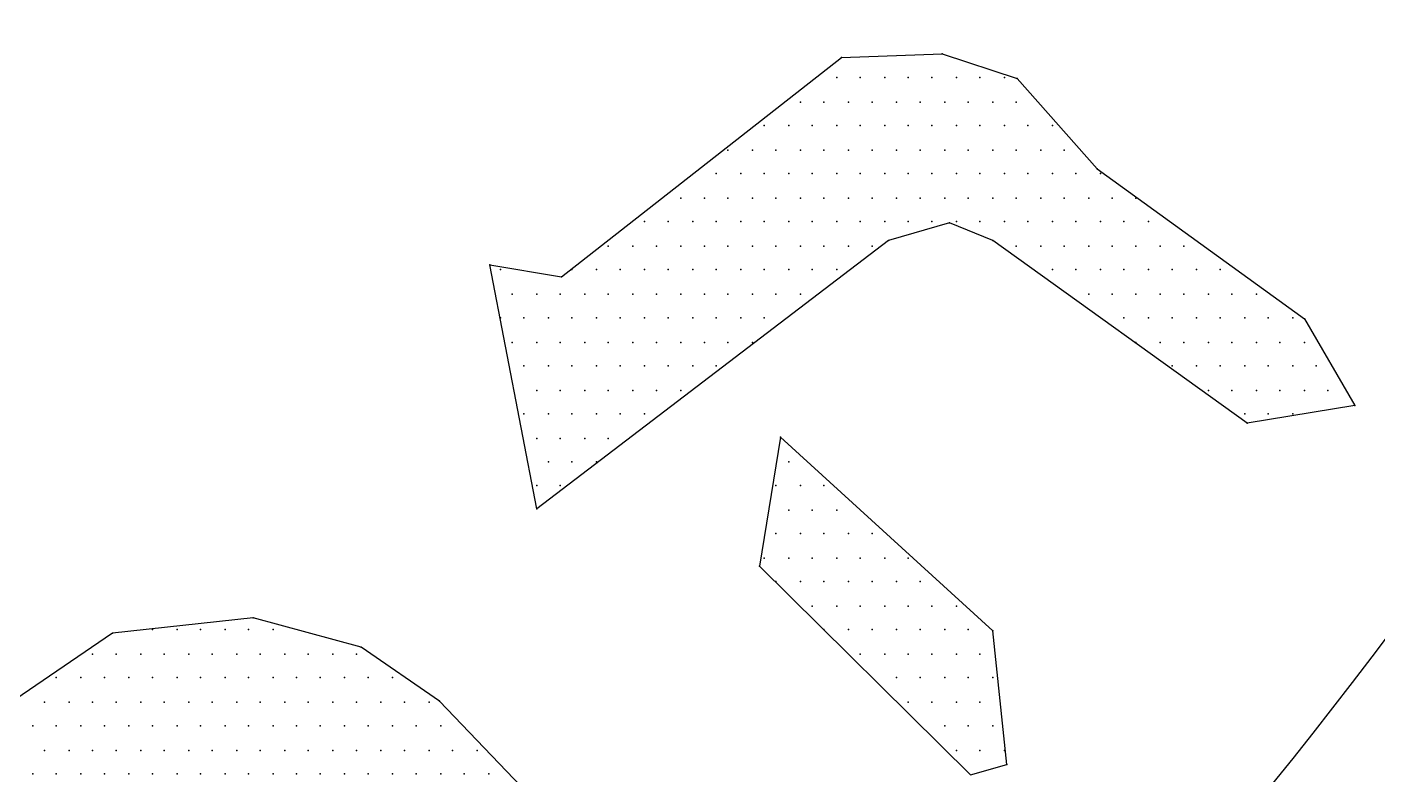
# Model space of a CAD drawing. Extents: x 180421 to 181317, y 668879 to 669680.
# Drawn here: x 180625.02 to 180631.11, y 669605.88 to 669609.25 of the extents above; entities that cross this region are included whole.
import ezdxf

# ---------------------------------------------------------------- set-up
doc = ezdxf.new("R2010")
doc.units = 0
doc.header["$LTSCALE"] = 2.5
doc.header["$MEASUREMENT"] = 0
doc.layers.add('KOTERET', color=1, linetype='CONTINUOUS')

msp = doc.modelspace()

# ---------------------------------------------------------------- linework, layer by layer
at = {"layer": 'KOTERET', "color": 1, "linetype": 'Continuous'}
for points in [[(180622.0816, 669630.2263, 0.06433), (180609.3401, 669633.7416, 0.055067), (180598.0185, 669634.0794, 0.081051), (180584.6436, 669631.3295, 0.05642), (180576.1722, 669626.9486, 0.170965), (180569.6589, 669619.3533, 0.076819), (180568.6666, 669614.8616, 0.118306), (180570.2554, 669608.0158, 0.129737), (180575.3329, 669602.2468, 0.070189), (180585.2717, 669597.0109, 0.047922), (180592.7245, 669595.116, 0.049022), (180603.3916, 669594.3507, 0.072792), (180618.9939, 669597.0531, 0.1248), (180629.2441, 669602.6585, 0.103709), (180634.8759, 669610.6232, 0.036886), (180635.2876, 669612.3703, 0.106536), (180635.0026, 669617.4954, 0.106243), (180629.9355, 669625.2332, 0.106919), (180622.0816, 669630.2263)], [(180592.9145, 669596.2614, 0.049045), (180603.36, 669595.5119, 0.072972), (180618.6666, 669598.1721, 0.125195), (180628.4524, 669603.5083, 0.103069), (180633.7886, 669611.0297, 0.035565), (180634.1422, 669612.5551, 0.105225), (180633.8994, 669617.1365, 0.105504), (180629.1227, 669624.4098, 0.107235), (180621.6594, 669629.1496, 0.064474), (180609.1765, 669632.591, 0.055181), (180598.0871, 669632.9235, 0.081162), (180585.0606, 669630.2474, 0.05669), (180576.7844, 669625.9616, 0.171614), (180570.7409, 669618.9363, 0.076301), (180569.8278, 669614.8194, 0.117637), (180571.2952, 669608.5384, 0.130118), (180575.998, 669603.2022, 0.070334), (180585.6676, 669598.1034, 0.047983), (180592.9145, 669596.2614)]]:
    msp.add_lwpolyline(points, format="xyb", dxfattribs=at)
at = {"layer": 'KOTERET', "color": 2, "linetype": 'Continuous'}
for points in [[(180628.6899, 669609.1084), (180629.1438, 669609.1242)], [(180629.1438, 669609.1242), (180629.4816, 669609.0134)], [(180627.4284, 669608.1214), (180628.6899, 669609.1084)], [(180628.6688, 669609.0187), (180628.6688, 669609.0187)], [(180628.7743, 669609.0187), (180628.7743, 669609.0187)], [(180628.8852, 669609.0187), (180628.8852, 669609.0187)], [(180628.9907, 669609.0187), (180628.9907, 669609.0187)], [(180629.0963, 669609.0187), (180629.0963, 669609.0187)], [(180629.2071, 669609.0187), (180629.2071, 669609.0187)], [(180629.3127, 669609.0187), (180629.3127, 669609.0187)], [(180629.4235, 669609.0187), (180629.4235, 669609.0187)], [(180629.4816, 669609.0134), (180629.8405, 669608.607)], [(180628.5051, 669608.9078), (180628.5051, 669608.9078)], [(180628.6107, 669608.9078), (180628.6107, 669608.9078)], [(180628.7215, 669608.9078), (180628.7215, 669608.9078)], [(180628.8271, 669608.9078), (180628.8271, 669608.9078)], [(180628.9379, 669608.9078), (180628.9379, 669608.9078)], [(180629.0435, 669608.9078), (180629.0435, 669608.9078)], [(180629.1544, 669608.9078), (180629.1544, 669608.9078)], [(180629.2599, 669608.9078), (180629.2599, 669608.9078)], [(180629.3708, 669608.9078), (180629.3708, 669608.9078)], [(180629.4763, 669608.9078), (180629.4763, 669608.9078)], [(180628.3415, 669608.8023), (180628.3415, 669608.8023)], [(180628.4524, 669608.8023), (180628.4524, 669608.8023)], [(180628.5579, 669608.8023), (180628.5579, 669608.8023)], [(180628.6688, 669608.8023), (180628.6688, 669608.8023)], [(180628.7743, 669608.8023), (180628.7743, 669608.8023)], [(180628.8852, 669608.8023), (180628.8852, 669608.8023)], [(180628.9907, 669608.8023), (180628.9907, 669608.8023)], [(180629.0963, 669608.8023), (180629.0963, 669608.8023)], [(180629.2071, 669608.8023), (180629.2071, 669608.8023)], [(180629.3127, 669608.8023), (180629.3127, 669608.8023)], [(180629.4235, 669608.8023), (180629.4235, 669608.8023)], [(180629.5291, 669608.8023), (180629.5291, 669608.8023)], [(180629.6399, 669608.8023), (180629.6399, 669608.8023)], [(180628.1779, 669608.6914), (180628.1779, 669608.6914)], [(180628.2887, 669608.6914), (180628.2887, 669608.6914)], [(180628.3943, 669608.6914), (180628.3943, 669608.6914)], [(180628.5051, 669608.6914), (180628.5051, 669608.6914)], [(180628.6107, 669608.6914), (180628.6107, 669608.6914)], [(180628.7215, 669608.6914), (180628.7215, 669608.6914)], [(180628.8271, 669608.6914), (180628.8271, 669608.6914)], [(180628.9379, 669608.6914), (180628.9379, 669608.6914)], [(180629.0435, 669608.6914), (180629.0435, 669608.6914)], [(180629.1544, 669608.6914), (180629.1544, 669608.6914)], [(180629.2599, 669608.6914), (180629.2599, 669608.6914)], [(180629.3708, 669608.6914), (180629.3708, 669608.6914)], [(180629.4763, 669608.6914), (180629.4763, 669608.6914)], [(180629.5872, 669608.6914), (180629.5872, 669608.6914)], [(180629.6927, 669608.6914), (180629.6927, 669608.6914)], [(180628.1251, 669608.5859), (180628.1251, 669608.5859)], [(180628.236, 669608.5859), (180628.236, 669608.5859)], [(180628.3415, 669608.5859), (180628.3415, 669608.5859)], [(180628.4524, 669608.5859), (180628.4524, 669608.5859)], [(180628.5579, 669608.5859), (180628.5579, 669608.5859)], [(180628.6688, 669608.5859), (180628.6688, 669608.5859)], [(180628.7743, 669608.5859), (180628.7743, 669608.5859)], [(180628.8852, 669608.5859), (180628.8852, 669608.5859)], [(180628.9907, 669608.5859), (180628.9907, 669608.5859)], [(180629.0963, 669608.5859), (180629.0963, 669608.5859)], [(180629.2071, 669608.5859), (180629.2071, 669608.5859)], [(180629.3127, 669608.5859), (180629.3127, 669608.5859)], [(180629.4235, 669608.5859), (180629.4235, 669608.5859)], [(180629.5291, 669608.5859), (180629.5291, 669608.5859)], [(180629.6399, 669608.5859), (180629.6399, 669608.5859)], [(180629.7455, 669608.5859), (180629.7455, 669608.5859)], [(180629.8405, 669608.607), (180630.7747, 669607.9314)], [(180629.8563, 669608.5859), (180629.8563, 669608.5859)], [(180627.9668, 669608.475), (180627.9668, 669608.475)], [(180628.0723, 669608.475), (180628.0723, 669608.475)], [(180628.1779, 669608.475), (180628.1779, 669608.475)], [(180628.2887, 669608.475), (180628.2887, 669608.475)], [(180628.3943, 669608.475), (180628.3943, 669608.475)], [(180628.5051, 669608.475), (180628.5051, 669608.475)], [(180628.6107, 669608.475), (180628.6107, 669608.475)], [(180628.7215, 669608.475), (180628.7215, 669608.475)], [(180628.8271, 669608.475), (180628.8271, 669608.475)], [(180628.9379, 669608.475), (180628.9379, 669608.475)], [(180629.0435, 669608.475), (180629.0435, 669608.475)], [(180629.1544, 669608.475), (180629.1544, 669608.475)], [(180629.2599, 669608.475), (180629.2599, 669608.475)], [(180629.3708, 669608.475), (180629.3708, 669608.475)], [(180629.4763, 669608.475), (180629.4763, 669608.475)], [(180629.5872, 669608.475), (180629.5872, 669608.475)], [(180629.6927, 669608.475), (180629.6927, 669608.475)], [(180629.8036, 669608.475), (180629.8036, 669608.475)], [(180629.9091, 669608.475), (180629.9091, 669608.475)], [(180630.0147, 669608.475), (180630.0147, 669608.475)], [(180627.8031, 669608.3695), (180627.8031, 669608.3695)], [(180627.9087, 669608.3695), (180627.9087, 669608.3695)], [(180628.0195, 669608.3695), (180628.0195, 669608.3695)], [(180628.1251, 669608.3695), (180628.1251, 669608.3695)], [(180628.236, 669608.3695), (180628.236, 669608.3695)], [(180628.3415, 669608.3695), (180628.3415, 669608.3695)], [(180628.4524, 669608.3695), (180628.4524, 669608.3695)], [(180628.5579, 669608.3695), (180628.5579, 669608.3695)], [(180628.6688, 669608.3695), (180628.6688, 669608.3695)], [(180628.7743, 669608.3695), (180628.7743, 669608.3695)], [(180628.8852, 669608.3695), (180628.8852, 669608.3695)], [(180629.1755, 669608.3642), (180628.901, 669608.285)], [(180628.9907, 669608.3695), (180628.9907, 669608.3695)], [(180629.0963, 669608.3695), (180629.0963, 669608.3695)], [(180629.3708, 669608.285), (180629.1755, 669608.3642)], [(180629.2071, 669608.3695), (180629.2071, 669608.3695)], [(180629.3127, 669608.3695), (180629.3127, 669608.3695)], [(180629.4235, 669608.3695), (180629.4235, 669608.3695)], [(180629.5291, 669608.3695), (180629.5291, 669608.3695)], [(180629.6399, 669608.3695), (180629.6399, 669608.3695)], [(180629.7455, 669608.3695), (180629.7455, 669608.3695)], [(180629.8563, 669608.3695), (180629.8563, 669608.3695)], [(180629.9619, 669608.3695), (180629.9619, 669608.3695)], [(180630.0728, 669608.3695), (180630.0728, 669608.3695)], [(180628.901, 669608.285), (180627.3176, 669607.0763)], [(180627.6395, 669608.2586), (180627.6395, 669608.2586)], [(180627.7504, 669608.2586), (180627.7504, 669608.2586)], [(180627.8559, 669608.2586), (180627.8559, 669608.2586)], [(180627.9668, 669608.2586), (180627.9668, 669608.2586)], [(180628.0723, 669608.2586), (180628.0723, 669608.2586)], [(180628.1779, 669608.2586), (180628.1779, 669608.2586)], [(180628.2887, 669608.2586), (180628.2887, 669608.2586)], [(180628.3943, 669608.2586), (180628.3943, 669608.2586)], [(180628.5051, 669608.2586), (180628.5051, 669608.2586)], [(180628.6107, 669608.2586), (180628.6107, 669608.2586)], [(180628.7215, 669608.2586), (180628.7215, 669608.2586)], [(180628.8271, 669608.2586), (180628.8271, 669608.2586)], [(180630.5161, 669607.4616), (180629.3708, 669608.285)], [(180629.4763, 669608.2586), (180629.4763, 669608.2586)], [(180629.5872, 669608.2586), (180629.5872, 669608.2586)], [(180629.6927, 669608.2586), (180629.6927, 669608.2586)], [(180629.8036, 669608.2586), (180629.8036, 669608.2586)], [(180629.9091, 669608.2586), (180629.9091, 669608.2586)], [(180630.0147, 669608.2586), (180630.0147, 669608.2586)], [(180630.1255, 669608.2586), (180630.1255, 669608.2586)], [(180630.2311, 669608.2586), (180630.2311, 669608.2586)], [(180627.1064, 669608.1742), (180627.4284, 669608.1214)], [(180627.3176, 669607.0763), (180627.1064, 669608.1742)], [(180627.1539, 669608.1531), (180627.1539, 669608.1531)], [(180627.4759, 669608.1531), (180627.4759, 669608.1531)], [(180627.5867, 669608.1531), (180627.5867, 669608.1531)], [(180627.6923, 669608.1531), (180627.6923, 669608.1531)], [(180627.8031, 669608.1531), (180627.8031, 669608.1531)], [(180627.9087, 669608.1531), (180627.9087, 669608.1531)], [(180628.0195, 669608.1531), (180628.0195, 669608.1531)], [(180628.1251, 669608.1531), (180628.1251, 669608.1531)], [(180628.236, 669608.1531), (180628.236, 669608.1531)], [(180628.3415, 669608.1531), (180628.3415, 669608.1531)], [(180628.4524, 669608.1531), (180628.4524, 669608.1531)], [(180628.5579, 669608.1531), (180628.5579, 669608.1531)], [(180628.6688, 669608.1531), (180628.6688, 669608.1531)], [(180629.6399, 669608.1531), (180629.6399, 669608.1531)], [(180629.7455, 669608.1531), (180629.7455, 669608.1531)], [(180629.8563, 669608.1531), (180629.8563, 669608.1531)], [(180629.9619, 669608.1531), (180629.9619, 669608.1531)], [(180630.0728, 669608.1531), (180630.0728, 669608.1531)], [(180630.1783, 669608.1531), (180630.1783, 669608.1531)], [(180630.2892, 669608.1531), (180630.2892, 669608.1531)], [(180630.3947, 669608.1531), (180630.3947, 669608.1531)], [(180627.2067, 669608.0422), (180627.2067, 669608.0422)], [(180627.3176, 669608.0422), (180627.3176, 669608.0422)], [(180627.4231, 669608.0422), (180627.4231, 669608.0422)], [(180627.534, 669608.0422), (180627.534, 669608.0422)], [(180627.6395, 669608.0422), (180627.6395, 669608.0422)], [(180627.7504, 669608.0422), (180627.7504, 669608.0422)], [(180627.8559, 669608.0422), (180627.8559, 669608.0422)], [(180627.9668, 669608.0422), (180627.9668, 669608.0422)], [(180628.0723, 669608.0422), (180628.0723, 669608.0422)], [(180628.1779, 669608.0422), (180628.1779, 669608.0422)], [(180628.2887, 669608.0422), (180628.2887, 669608.0422)], [(180628.3943, 669608.0422), (180628.3943, 669608.0422)], [(180628.5051, 669608.0422), (180628.5051, 669608.0422)], [(180629.8036, 669608.0422), (180629.8036, 669608.0422)], [(180629.9091, 669608.0422), (180629.9091, 669608.0422)], [(180630.0147, 669608.0422), (180630.0147, 669608.0422)], [(180630.1255, 669608.0422), (180630.1255, 669608.0422)], [(180630.2311, 669608.0422), (180630.2311, 669608.0422)], [(180630.3419, 669608.0422), (180630.3419, 669608.0422)], [(180630.4475, 669608.0422), (180630.4475, 669608.0422)], [(180630.5583, 669608.0422), (180630.5583, 669608.0422)], [(180627.1539, 669607.9367), (180627.1539, 669607.9367)], [(180627.2595, 669607.9367), (180627.2595, 669607.9367)], [(180627.3703, 669607.9367), (180627.3703, 669607.9367)], [(180627.4759, 669607.9367), (180627.4759, 669607.9367)], [(180627.5867, 669607.9367), (180627.5867, 669607.9367)], [(180627.6923, 669607.9367), (180627.6923, 669607.9367)], [(180627.8031, 669607.9367), (180627.8031, 669607.9367)], [(180627.9087, 669607.9367), (180627.9087, 669607.9367)], [(180628.0195, 669607.9367), (180628.0195, 669607.9367)], [(180628.1251, 669607.9367), (180628.1251, 669607.9367)], [(180628.236, 669607.9367), (180628.236, 669607.9367)], [(180628.3415, 669607.9367), (180628.3415, 669607.9367)], [(180629.9619, 669607.9367), (180629.9619, 669607.9367)], [(180630.0728, 669607.9367), (180630.0728, 669607.9367)], [(180630.1783, 669607.9367), (180630.1783, 669607.9367)], [(180630.2892, 669607.9367), (180630.2892, 669607.9367)], [(180630.3947, 669607.9367), (180630.3947, 669607.9367)], [(180630.5056, 669607.9367), (180630.5056, 669607.9367)], [(180630.6111, 669607.9367), (180630.6111, 669607.9367)], [(180630.722, 669607.9367), (180630.722, 669607.9367)], [(180630.7747, 669607.9314), (180631.0017, 669607.5408)], [(180627.2067, 669607.8258), (180627.2067, 669607.8258)], [(180627.3176, 669607.8258), (180627.3176, 669607.8258)], [(180627.4231, 669607.8258), (180627.4231, 669607.8258)], [(180627.534, 669607.8258), (180627.534, 669607.8258)], [(180627.6395, 669607.8258), (180627.6395, 669607.8258)], [(180627.7504, 669607.8258), (180627.7504, 669607.8258)], [(180627.8559, 669607.8258), (180627.8559, 669607.8258)], [(180627.9668, 669607.8258), (180627.9668, 669607.8258)], [(180628.0723, 669607.8258), (180628.0723, 669607.8258)], [(180628.1779, 669607.8258), (180628.1779, 669607.8258)], [(180628.2887, 669607.8258), (180628.2887, 669607.8258)], [(180630.0147, 669607.8258), (180630.0147, 669607.8258)], [(180630.1255, 669607.8258), (180630.1255, 669607.8258)], [(180630.2311, 669607.8258), (180630.2311, 669607.8258)], [(180630.3419, 669607.8258), (180630.3419, 669607.8258)], [(180630.4475, 669607.8258), (180630.4475, 669607.8258)], [(180630.5583, 669607.8258), (180630.5583, 669607.8258)], [(180630.6639, 669607.8258), (180630.6639, 669607.8258)], [(180630.7747, 669607.8258), (180630.7747, 669607.8258)], [(180627.2595, 669607.7203), (180627.2595, 669607.7203)], [(180627.3703, 669607.7203), (180627.3703, 669607.7203)], [(180627.4759, 669607.7203), (180627.4759, 669607.7203)], [(180627.5867, 669607.7203), (180627.5867, 669607.7203)], [(180627.6923, 669607.7203), (180627.6923, 669607.7203)], [(180627.8031, 669607.7203), (180627.8031, 669607.7203)], [(180627.9087, 669607.7203), (180627.9087, 669607.7203)], [(180628.0195, 669607.7203), (180628.0195, 669607.7203)], [(180628.1251, 669607.7203), (180628.1251, 669607.7203)], [(180630.1783, 669607.7203), (180630.1783, 669607.7203)], [(180630.2892, 669607.7203), (180630.2892, 669607.7203)], [(180630.3947, 669607.7203), (180630.3947, 669607.7203)], [(180630.5056, 669607.7203), (180630.5056, 669607.7203)], [(180630.6111, 669607.7203), (180630.6111, 669607.7203)], [(180630.722, 669607.7203), (180630.722, 669607.7203)], [(180630.8275, 669607.7203), (180630.8275, 669607.7203)], [(180627.3176, 669607.6094), (180627.3176, 669607.6094)], [(180627.4231, 669607.6094), (180627.4231, 669607.6094)], [(180627.534, 669607.6094), (180627.534, 669607.6094)], [(180627.6395, 669607.6094), (180627.6395, 669607.6094)], [(180627.7504, 669607.6094), (180627.7504, 669607.6094)], [(180627.8559, 669607.6094), (180627.8559, 669607.6094)], [(180627.9668, 669607.6094), (180627.9668, 669607.6094)], [(180630.3419, 669607.6094), (180630.3419, 669607.6094)], [(180630.4475, 669607.6094), (180630.4475, 669607.6094)], [(180630.5583, 669607.6094), (180630.5583, 669607.6094)], [(180630.6639, 669607.6094), (180630.6639, 669607.6094)], [(180630.7747, 669607.6094), (180630.7747, 669607.6094)], [(180630.8803, 669607.6094), (180630.8803, 669607.6094)], [(180631.0017, 669607.5408), (180630.5161, 669607.4616)], [(180627.2595, 669607.5039), (180627.2595, 669607.5039)], [(180627.3703, 669607.5039), (180627.3703, 669607.5039)], [(180627.4759, 669607.5039), (180627.4759, 669607.5039)], [(180627.5867, 669607.5039), (180627.5867, 669607.5039)], [(180627.6923, 669607.5039), (180627.6923, 669607.5039)], [(180627.8031, 669607.5039), (180627.8031, 669607.5039)], [(180630.5056, 669607.5039), (180630.5056, 669607.5039)], [(180630.6111, 669607.5039), (180630.6111, 669607.5039)], [(180630.722, 669607.5039), (180630.722, 669607.5039)], [(180627.3176, 669607.393), (180627.3176, 669607.393)], [(180627.4231, 669607.393), (180627.4231, 669607.393)], [(180627.534, 669607.393), (180627.534, 669607.393)], [(180627.6395, 669607.393), (180627.6395, 669607.393)], [(180628.4154, 669607.3983), (180628.3204, 669606.8177)], [(180629.3708, 669606.5274), (180628.4154, 669607.3983)], [(180627.3703, 669607.2874), (180627.3703, 669607.2874)], [(180627.4759, 669607.2874), (180627.4759, 669607.2874)], [(180627.5867, 669607.2874), (180627.5867, 669607.2874)], [(180628.4524, 669607.2874), (180628.4524, 669607.2874)], [(180627.3176, 669607.1819), (180627.3176, 669607.1819)], [(180627.4231, 669607.1819), (180627.4231, 669607.1819)], [(180628.3943, 669607.1819), (180628.3943, 669607.1819)], [(180628.5051, 669607.1819), (180628.5051, 669607.1819)], [(180628.6107, 669607.1819), (180628.6107, 669607.1819)], [(180628.4524, 669607.071), (180628.4524, 669607.071)], [(180628.5579, 669607.071), (180628.5579, 669607.071)], [(180628.6688, 669607.071), (180628.6688, 669607.071)], [(180628.3943, 669606.9655), (180628.3943, 669606.9655)], [(180628.5051, 669606.9655), (180628.5051, 669606.9655)], [(180628.6107, 669606.9655), (180628.6107, 669606.9655)], [(180628.7215, 669606.9655), (180628.7215, 669606.9655)], [(180628.8271, 669606.9655), (180628.8271, 669606.9655)], [(180628.3204, 669606.8177), (180629.2705, 669605.8782)], [(180628.3415, 669606.8546), (180628.3415, 669606.8546)], [(180628.4524, 669606.8546), (180628.4524, 669606.8546)], [(180628.5579, 669606.8546), (180628.5579, 669606.8546)], [(180628.6688, 669606.8546), (180628.6688, 669606.8546)], [(180628.7743, 669606.8546), (180628.7743, 669606.8546)], [(180628.8852, 669606.8546), (180628.8852, 669606.8546)], [(180628.9907, 669606.8546), (180628.9907, 669606.8546)], [(180628.3943, 669606.7491), (180628.3943, 669606.7491)], [(180628.5051, 669606.7491), (180628.5051, 669606.7491)], [(180628.6107, 669606.7491), (180628.6107, 669606.7491)], [(180628.7215, 669606.7491), (180628.7215, 669606.7491)], [(180628.8271, 669606.7491), (180628.8271, 669606.7491)], [(180628.9379, 669606.7491), (180628.9379, 669606.7491)], [(180629.0435, 669606.7491), (180629.0435, 669606.7491)], [(180628.5579, 669606.6382), (180628.5579, 669606.6382)], [(180628.6688, 669606.6382), (180628.6688, 669606.6382)], [(180628.7743, 669606.6382), (180628.7743, 669606.6382)], [(180628.8852, 669606.6382), (180628.8852, 669606.6382)], [(180628.9907, 669606.6382), (180628.9907, 669606.6382)], [(180629.0963, 669606.6382), (180629.0963, 669606.6382)], [(180629.2071, 669606.6382), (180629.2071, 669606.6382)], [(180626.0402, 669606.5855), (180625.4069, 669606.5168)], [(180626.5258, 669606.4535), (180626.0402, 669606.5855)], [(180625.4069, 669606.5168), (180624.7471, 669606.0682)], [(180625.5863, 669606.5327), (180625.5863, 669606.5327)], [(180625.6972, 669606.5327), (180625.6972, 669606.5327)], [(180625.8027, 669606.5327), (180625.8027, 669606.5327)], [(180625.9136, 669606.5327), (180625.9136, 669606.5327)], [(180626.0191, 669606.5327), (180626.0191, 669606.5327)], [(180626.13, 669606.5327), (180626.13, 669606.5327)], [(180628.6107, 669606.5327), (180628.6107, 669606.5327)], [(180628.7215, 669606.5327), (180628.7215, 669606.5327)], [(180628.8271, 669606.5327), (180628.8271, 669606.5327)], [(180628.9379, 669606.5327), (180628.9379, 669606.5327)], [(180629.0435, 669606.5327), (180629.0435, 669606.5327)], [(180629.1544, 669606.5327), (180629.1544, 669606.5327)], [(180629.2599, 669606.5327), (180629.2599, 669606.5327)], [(180629.4341, 669605.9257), (180629.3708, 669606.5274)], [(180626.8795, 669606.2107), (180626.5258, 669606.4535)], [(180625.3171, 669606.4218), (180625.3171, 669606.4218)], [(180625.4227, 669606.4218), (180625.4227, 669606.4218)], [(180625.5335, 669606.4218), (180625.5335, 669606.4218)], [(180625.6391, 669606.4218), (180625.6391, 669606.4218)], [(180625.7499, 669606.4218), (180625.7499, 669606.4218)], [(180625.8555, 669606.4218), (180625.8555, 669606.4218)], [(180625.9663, 669606.4218), (180625.9663, 669606.4218)], [(180626.0719, 669606.4218), (180626.0719, 669606.4218)], [(180626.1827, 669606.4218), (180626.1827, 669606.4218)], [(180626.2883, 669606.4218), (180626.2883, 669606.4218)], [(180626.3992, 669606.4218), (180626.3992, 669606.4218)], [(180626.5047, 669606.4218), (180626.5047, 669606.4218)], [(180628.7743, 669606.4218), (180628.7743, 669606.4218)], [(180628.8852, 669606.4218), (180628.8852, 669606.4218)], [(180628.9907, 669606.4218), (180628.9907, 669606.4218)], [(180629.0963, 669606.4218), (180629.0963, 669606.4218)], [(180629.2071, 669606.4218), (180629.2071, 669606.4218)], [(180629.3127, 669606.4218), (180629.3127, 669606.4218)], [(180625.1535, 669606.3163), (180625.1535, 669606.3163)], [(180625.2643, 669606.3163), (180625.2643, 669606.3163)], [(180625.3699, 669606.3163), (180625.3699, 669606.3163)], [(180625.4808, 669606.3163), (180625.4808, 669606.3163)], [(180625.5863, 669606.3163), (180625.5863, 669606.3163)], [(180625.6972, 669606.3163), (180625.6972, 669606.3163)], [(180625.8027, 669606.3163), (180625.8027, 669606.3163)], [(180625.9136, 669606.3163), (180625.9136, 669606.3163)], [(180626.0191, 669606.3163), (180626.0191, 669606.3163)], [(180626.13, 669606.3163), (180626.13, 669606.3163)], [(180626.2355, 669606.3163), (180626.2355, 669606.3163)], [(180626.3411, 669606.3163), (180626.3411, 669606.3163)], [(180626.4519, 669606.3163), (180626.4519, 669606.3163)], [(180626.5575, 669606.3163), (180626.5575, 669606.3163)], [(180626.6683, 669606.3163), (180626.6683, 669606.3163)], [(180628.9379, 669606.3163), (180628.9379, 669606.3163)], [(180629.0435, 669606.3163), (180629.0435, 669606.3163)], [(180629.1544, 669606.3163), (180629.1544, 669606.3163)], [(180629.2599, 669606.3163), (180629.2599, 669606.3163)], [(180629.3708, 669606.3163), (180629.3708, 669606.3163)], [(180625.1007, 669606.2054), (180625.1007, 669606.2054)], [(180625.2116, 669606.2054), (180625.2116, 669606.2054)], [(180625.3171, 669606.2054), (180625.3171, 669606.2054)], [(180625.4227, 669606.2054), (180625.4227, 669606.2054)], [(180625.5335, 669606.2054), (180625.5335, 669606.2054)], [(180625.6391, 669606.2054), (180625.6391, 669606.2054)], [(180625.7499, 669606.2054), (180625.7499, 669606.2054)], [(180625.8555, 669606.2054), (180625.8555, 669606.2054)], [(180625.9663, 669606.2054), (180625.9663, 669606.2054)], [(180626.0719, 669606.2054), (180626.0719, 669606.2054)], [(180626.1827, 669606.2054), (180626.1827, 669606.2054)], [(180626.2883, 669606.2054), (180626.2883, 669606.2054)], [(180626.3992, 669606.2054), (180626.3992, 669606.2054)], [(180626.5047, 669606.2054), (180626.5047, 669606.2054)], [(180626.6156, 669606.2054), (180626.6156, 669606.2054)], [(180626.7211, 669606.2054), (180626.7211, 669606.2054)], [(180626.832, 669606.2054), (180626.832, 669606.2054)], [(180627.2489, 669605.8254), (180626.8795, 669606.2107)], [(180628.9907, 669606.2054), (180628.9907, 669606.2054)], [(180629.0963, 669606.2054), (180629.0963, 669606.2054)], [(180629.2071, 669606.2054), (180629.2071, 669606.2054)], [(180629.3127, 669606.2054), (180629.3127, 669606.2054)], [(180625.0479, 669606.0999), (180625.0479, 669606.0999)], [(180625.1535, 669606.0999), (180625.1535, 669606.0999)], [(180625.2643, 669606.0999), (180625.2643, 669606.0999)], [(180625.3699, 669606.0999), (180625.3699, 669606.0999)], [(180625.4808, 669606.0999), (180625.4808, 669606.0999)], [(180625.5863, 669606.0999), (180625.5863, 669606.0999)], [(180625.6972, 669606.0999), (180625.6972, 669606.0999)], [(180625.8027, 669606.0999), (180625.8027, 669606.0999)], [(180625.9136, 669606.0999), (180625.9136, 669606.0999)], [(180626.0191, 669606.0999), (180626.0191, 669606.0999)], [(180626.13, 669606.0999), (180626.13, 669606.0999)], [(180626.2355, 669606.0999), (180626.2355, 669606.0999)], [(180626.3411, 669606.0999), (180626.3411, 669606.0999)], [(180626.4519, 669606.0999), (180626.4519, 669606.0999)], [(180626.5575, 669606.0999), (180626.5575, 669606.0999)], [(180626.6683, 669606.0999), (180626.6683, 669606.0999)], [(180626.7739, 669606.0999), (180626.7739, 669606.0999)], [(180626.8847, 669606.0999), (180626.8847, 669606.0999)], [(180629.1544, 669606.0999), (180629.1544, 669606.0999)], [(180629.2599, 669606.0999), (180629.2599, 669606.0999)], [(180629.3708, 669606.0999), (180629.3708, 669606.0999)], [(180625.1007, 669605.989), (180625.1007, 669605.989)], [(180625.2116, 669605.989), (180625.2116, 669605.989)], [(180625.3171, 669605.989), (180625.3171, 669605.989)], [(180625.4227, 669605.989), (180625.4227, 669605.989)], [(180625.5335, 669605.989), (180625.5335, 669605.989)], [(180625.6391, 669605.989), (180625.6391, 669605.989)], [(180625.7499, 669605.989), (180625.7499, 669605.989)], [(180625.8555, 669605.989), (180625.8555, 669605.989)], [(180625.9663, 669605.989), (180625.9663, 669605.989)], [(180626.0719, 669605.989), (180626.0719, 669605.989)], [(180626.1827, 669605.989), (180626.1827, 669605.989)], [(180626.2883, 669605.989), (180626.2883, 669605.989)], [(180626.3992, 669605.989), (180626.3992, 669605.989)], [(180626.5047, 669605.989), (180626.5047, 669605.989)], [(180626.6156, 669605.989), (180626.6156, 669605.989)], [(180626.7211, 669605.989), (180626.7211, 669605.989)], [(180626.832, 669605.989), (180626.832, 669605.989)], [(180626.9375, 669605.989), (180626.9375, 669605.989)], [(180627.0484, 669605.989), (180627.0484, 669605.989)], [(180629.2071, 669605.989), (180629.2071, 669605.989)], [(180629.3127, 669605.989), (180629.3127, 669605.989)], [(180629.4235, 669605.989), (180629.4235, 669605.989)], [(180629.2705, 669605.8782), (180629.4341, 669605.9257)], [(180625.0479, 669605.8835), (180625.0479, 669605.8835)], [(180625.1535, 669605.8835), (180625.1535, 669605.8835)], [(180625.2643, 669605.8835), (180625.2643, 669605.8835)], [(180625.3699, 669605.8835), (180625.3699, 669605.8835)], [(180625.4808, 669605.8835), (180625.4808, 669605.8835)], [(180625.5863, 669605.8835), (180625.5863, 669605.8835)], [(180625.6972, 669605.8835), (180625.6972, 669605.8835)], [(180625.8027, 669605.8835), (180625.8027, 669605.8835)], [(180625.9136, 669605.8835), (180625.9136, 669605.8835)], [(180626.0191, 669605.8835), (180626.0191, 669605.8835)], [(180626.13, 669605.8835), (180626.13, 669605.8835)], [(180626.2355, 669605.8835), (180626.2355, 669605.8835)], [(180626.3411, 669605.8835), (180626.3411, 669605.8835)], [(180626.4519, 669605.8835), (180626.4519, 669605.8835)], [(180626.5575, 669605.8835), (180626.5575, 669605.8835)], [(180626.6683, 669605.8835), (180626.6683, 669605.8835)], [(180626.7739, 669605.8835), (180626.7739, 669605.8835)], [(180626.8847, 669605.8835), (180626.8847, 669605.8835)], [(180626.9903, 669605.8835), (180626.9903, 669605.8835)], [(180627.1011, 669605.8835), (180627.1011, 669605.8835)]]:
    msp.add_lwpolyline(points, dxfattribs=at)
at = {"layer": 'KOTERET', "color": 1}
for p in [(180629.1438, 669609.1242), (180629.1438, 669609.1242), (180628.6899, 669609.1084), (180628.6899, 669609.1084), (180628.6688, 669609.0187), (180628.6688, 669609.0187), (180628.7743, 669609.0187), (180628.7743, 669609.0187), (180628.8852, 669609.0187), (180628.8852, 669609.0187), (180628.9907, 669609.0187), (180628.9907, 669609.0187), (180629.0963, 669609.0187), (180629.0963, 669609.0187), (180629.2071, 669609.0187), (180629.2071, 669609.0187), (180629.3127, 669609.0187), (180629.3127, 669609.0187), (180629.4235, 669609.0187), (180629.4235, 669609.0187), (180629.4816, 669609.0134), (180629.4816, 669609.0134), (180628.5051, 669608.9078), (180628.5051, 669608.9078), (180628.6107, 669608.9078), (180628.6107, 669608.9078), (180628.7215, 669608.9078), (180628.7215, 669608.9078), (180628.8271, 669608.9078), (180628.8271, 669608.9078), (180628.9379, 669608.9078), (180628.9379, 669608.9078), (180629.0435, 669608.9078), (180629.0435, 669608.9078), (180629.1544, 669608.9078), (180629.1544, 669608.9078), (180629.2599, 669608.9078), (180629.2599, 669608.9078), (180629.3708, 669608.9078), (180629.3708, 669608.9078), (180629.4763, 669608.9078), (180629.4763, 669608.9078), (180628.3415, 669608.8023), (180628.3415, 669608.8023), (180628.4524, 669608.8023), (180628.4524, 669608.8023), (180628.5579, 669608.8023), (180628.5579, 669608.8023), (180628.6688, 669608.8023), (180628.6688, 669608.8023), (180628.7743, 669608.8023), (180628.7743, 669608.8023), (180628.8852, 669608.8023), (180628.8852, 669608.8023), (180628.9907, 669608.8023), (180628.9907, 669608.8023), (180629.0963, 669608.8023), (180629.0963, 669608.8023), (180629.2071, 669608.8023), (180629.2071, 669608.8023), (180629.3127, 669608.8023), (180629.3127, 669608.8023), (180629.4235, 669608.8023), (180629.4235, 669608.8023), (180629.5291, 669608.8023), (180629.5291, 669608.8023), (180629.6399, 669608.8023), (180629.6399, 669608.8023), (180628.1779, 669608.6914), (180628.1779, 669608.6914), (180628.2887, 669608.6914), (180628.2887, 669608.6914), (180628.3943, 669608.6914), (180628.3943, 669608.6914), (180628.5051, 669608.6914), (180628.5051, 669608.6914), (180628.6107, 669608.6914), (180628.6107, 669608.6914), (180628.7215, 669608.6914), (180628.7215, 669608.6914), (180628.8271, 669608.6914), (180628.8271, 669608.6914), (180628.9379, 669608.6914), (180628.9379, 669608.6914), (180629.0435, 669608.6914), (180629.0435, 669608.6914), (180629.1544, 669608.6914), (180629.1544, 669608.6914), (180629.2599, 669608.6914), (180629.2599, 669608.6914), (180629.3708, 669608.6914), (180629.3708, 669608.6914), (180629.4763, 669608.6914), (180629.4763, 669608.6914), (180629.5872, 669608.6914), (180629.5872, 669608.6914), (180629.6927, 669608.6914), (180629.6927, 669608.6914), (180628.1251, 669608.5859), (180628.1251, 669608.5859), (180628.236, 669608.5859), (180628.236, 669608.5859), (180628.3415, 669608.5859), (180628.3415, 669608.5859), (180628.4524, 669608.5859), (180628.4524, 669608.5859), (180628.5579, 669608.5859), (180628.5579, 669608.5859), (180628.6688, 669608.5859), (180628.6688, 669608.5859), (180628.7743, 669608.5859), (180628.7743, 669608.5859), (180628.8852, 669608.5859), (180628.8852, 669608.5859), (180628.9907, 669608.5859), (180628.9907, 669608.5859), (180629.0963, 669608.5859), (180629.0963, 669608.5859), (180629.2071, 669608.5859), (180629.2071, 669608.5859), (180629.3127, 669608.5859), (180629.3127, 669608.5859), (180629.4235, 669608.5859), (180629.4235, 669608.5859), (180629.5291, 669608.5859), (180629.5291, 669608.5859), (180629.6399, 669608.5859), (180629.6399, 669608.5859), (180629.7455, 669608.5859), (180629.7455, 669608.5859), (180629.8405, 669608.607), (180629.8405, 669608.607), (180629.8563, 669608.5859), (180629.8563, 669608.5859), (180627.9668, 669608.475), (180627.9668, 669608.475), (180628.0723, 669608.475), (180628.0723, 669608.475), (180628.1779, 669608.475), (180628.1779, 669608.475), (180628.2887, 669608.475), (180628.2887, 669608.475), (180628.3943, 669608.475), (180628.3943, 669608.475), (180628.5051, 669608.475), (180628.5051, 669608.475), (180628.6107, 669608.475), (180628.6107, 669608.475), (180628.7215, 669608.475), (180628.7215, 669608.475), (180628.8271, 669608.475), (180628.8271, 669608.475), (180628.9379, 669608.475), (180628.9379, 669608.475), (180629.0435, 669608.475), (180629.0435, 669608.475), (180629.1544, 669608.475), (180629.1544, 669608.475), (180629.2599, 669608.475), (180629.2599, 669608.475), (180629.3708, 669608.475), (180629.3708, 669608.475), (180629.4763, 669608.475), (180629.4763, 669608.475), (180629.5872, 669608.475), (180629.5872, 669608.475), (180629.6927, 669608.475), (180629.6927, 669608.475), (180629.8036, 669608.475), (180629.8036, 669608.475), (180629.9091, 669608.475), (180629.9091, 669608.475), (180630.0147, 669608.475), (180630.0147, 669608.475), (180627.8031, 669608.3695), (180627.8031, 669608.3695), (180627.9087, 669608.3695), (180627.9087, 669608.3695), (180628.0195, 669608.3695), (180628.0195, 669608.3695), (180628.1251, 669608.3695), (180628.1251, 669608.3695), (180628.236, 669608.3695), (180628.236, 669608.3695), (180628.3415, 669608.3695), (180628.3415, 669608.3695), (180628.4524, 669608.3695), (180628.4524, 669608.3695), (180628.5579, 669608.3695), (180628.5579, 669608.3695), (180628.6688, 669608.3695), (180628.6688, 669608.3695), (180628.7743, 669608.3695), (180628.7743, 669608.3695), (180628.8852, 669608.3695), (180628.8852, 669608.3695), (180628.9907, 669608.3695), (180628.9907, 669608.3695), (180629.0963, 669608.3695), (180629.0963, 669608.3695), (180629.1755, 669608.3642), (180629.1755, 669608.3642), (180629.2071, 669608.3695), (180629.2071, 669608.3695), (180629.3127, 669608.3695), (180629.3127, 669608.3695), (180629.4235, 669608.3695), (180629.4235, 669608.3695), (180629.5291, 669608.3695), (180629.5291, 669608.3695), (180629.6399, 669608.3695), (180629.6399, 669608.3695), (180629.7455, 669608.3695), (180629.7455, 669608.3695), (180629.8563, 669608.3695), (180629.8563, 669608.3695), (180629.9619, 669608.3695), (180629.9619, 669608.3695), (180630.0728, 669608.3695), (180630.0728, 669608.3695), (180627.6395, 669608.2586), (180627.6395, 669608.2586), (180627.7504, 669608.2586), (180627.7504, 669608.2586), (180627.8559, 669608.2586), (180627.8559, 669608.2586), (180627.9668, 669608.2586), (180627.9668, 669608.2586), (180628.0723, 669608.2586), (180628.0723, 669608.2586), (180628.1779, 669608.2586), (180628.1779, 669608.2586), (180628.2887, 669608.2586), (180628.2887, 669608.2586), (180628.3943, 669608.2586), (180628.3943, 669608.2586), (180628.5051, 669608.2586), (180628.5051, 669608.2586), (180628.6107, 669608.2586), (180628.6107, 669608.2586), (180628.7215, 669608.2586), (180628.7215, 669608.2586), (180628.8271, 669608.2586), (180628.8271, 669608.2586), (180628.901, 669608.285), (180628.901, 669608.285), (180629.3708, 669608.285), (180629.3708, 669608.285), (180629.4763, 669608.2586), (180629.4763, 669608.2586), (180629.5872, 669608.2586), (180629.5872, 669608.2586), (180629.6927, 669608.2586), (180629.6927, 669608.2586), (180629.8036, 669608.2586), (180629.8036, 669608.2586), (180629.9091, 669608.2586), (180629.9091, 669608.2586), (180630.0147, 669608.2586), (180630.0147, 669608.2586), (180630.1255, 669608.2586), (180630.1255, 669608.2586), (180630.2311, 669608.2586), (180630.2311, 669608.2586), (180627.1064, 669608.1742), (180627.1064, 669608.1742), (180627.1539, 669608.1531), (180627.1539, 669608.1531), (180627.4759, 669608.1531), (180627.4759, 669608.1531), (180627.5867, 669608.1531), (180627.5867, 669608.1531), (180627.6923, 669608.1531), (180627.6923, 669608.1531), (180627.8031, 669608.1531), (180627.8031, 669608.1531), (180627.9087, 669608.1531), (180627.9087, 669608.1531), (180628.0195, 669608.1531), (180628.0195, 669608.1531), (180628.1251, 669608.1531), (180628.1251, 669608.1531), (180628.236, 669608.1531), (180628.236, 669608.1531), (180628.3415, 669608.1531), (180628.3415, 669608.1531), (180628.4524, 669608.1531), (180628.4524, 669608.1531), (180628.5579, 669608.1531), (180628.5579, 669608.1531), (180628.6688, 669608.1531), (180628.6688, 669608.1531), (180629.6399, 669608.1531), (180629.6399, 669608.1531), (180629.7455, 669608.1531), (180629.7455, 669608.1531), (180629.8563, 669608.1531), (180629.8563, 669608.1531), (180629.9619, 669608.1531), (180629.9619, 669608.1531), (180630.0728, 669608.1531), (180630.0728, 669608.1531), (180630.1783, 669608.1531), (180630.1783, 669608.1531), (180630.2892, 669608.1531), (180630.2892, 669608.1531), (180630.3947, 669608.1531), (180630.3947, 669608.1531), (180627.4284, 669608.1214), (180627.4284, 669608.1214), (180627.2067, 669608.0422), (180627.2067, 669608.0422), (180627.3176, 669608.0422), (180627.3176, 669608.0422), (180627.4231, 669608.0422), (180627.4231, 669608.0422), (180627.534, 669608.0422), (180627.534, 669608.0422), (180627.6395, 669608.0422), (180627.6395, 669608.0422), (180627.7504, 669608.0422), (180627.7504, 669608.0422), (180627.8559, 669608.0422), (180627.8559, 669608.0422), (180627.9668, 669608.0422), (180627.9668, 669608.0422), (180628.0723, 669608.0422), (180628.0723, 669608.0422), (180628.1779, 669608.0422), (180628.1779, 669608.0422), (180628.2887, 669608.0422), (180628.2887, 669608.0422), (180628.3943, 669608.0422), (180628.3943, 669608.0422), (180628.5051, 669608.0422), (180628.5051, 669608.0422), (180629.8036, 669608.0422), (180629.8036, 669608.0422), (180629.9091, 669608.0422), (180629.9091, 669608.0422), (180630.0147, 669608.0422), (180630.0147, 669608.0422), (180630.1255, 669608.0422), (180630.1255, 669608.0422), (180630.2311, 669608.0422), (180630.2311, 669608.0422), (180630.3419, 669608.0422), (180630.3419, 669608.0422), (180630.4475, 669608.0422), (180630.4475, 669608.0422), (180630.5583, 669608.0422), (180630.5583, 669608.0422), (180627.1539, 669607.9367), (180627.1539, 669607.9367), (180627.2595, 669607.9367), (180627.2595, 669607.9367), (180627.3703, 669607.9367), (180627.3703, 669607.9367), (180627.4759, 669607.9367), (180627.4759, 669607.9367), (180627.5867, 669607.9367), (180627.5867, 669607.9367), (180627.6923, 669607.9367), (180627.6923, 669607.9367), (180627.8031, 669607.9367), (180627.8031, 669607.9367), (180627.9087, 669607.9367), (180627.9087, 669607.9367), (180628.0195, 669607.9367), (180628.0195, 669607.9367), (180628.1251, 669607.9367), (180628.1251, 669607.9367), (180628.236, 669607.9367), (180628.236, 669607.9367), (180628.3415, 669607.9367), (180628.3415, 669607.9367), (180629.9619, 669607.9367), (180629.9619, 669607.9367), (180630.0728, 669607.9367), (180630.0728, 669607.9367), (180630.1783, 669607.9367), (180630.1783, 669607.9367), (180630.2892, 669607.9367), (180630.2892, 669607.9367), (180630.3947, 669607.9367), (180630.3947, 669607.9367), (180630.5056, 669607.9367), (180630.5056, 669607.9367), (180630.6111, 669607.9367), (180630.6111, 669607.9367), (180630.722, 669607.9367), (180630.722, 669607.9367), (180630.7747, 669607.9314), (180630.7747, 669607.9314), (180627.2067, 669607.8258), (180627.2067, 669607.8258), (180627.3176, 669607.8258), (180627.3176, 669607.8258), (180627.4231, 669607.8258), (180627.4231, 669607.8258), (180627.534, 669607.8258), (180627.534, 669607.8258), (180627.6395, 669607.8258), (180627.6395, 669607.8258), (180627.7504, 669607.8258), (180627.7504, 669607.8258), (180627.8559, 669607.8258), (180627.8559, 669607.8258), (180627.9668, 669607.8258), (180627.9668, 669607.8258), (180628.0723, 669607.8258), (180628.0723, 669607.8258), (180628.1779, 669607.8258), (180628.1779, 669607.8258), (180628.2887, 669607.8258), (180628.2887, 669607.8258), (180630.0147, 669607.8258), (180630.0147, 669607.8258), (180630.1255, 669607.8258), (180630.1255, 669607.8258), (180630.2311, 669607.8258), (180630.2311, 669607.8258), (180630.3419, 669607.8258), (180630.3419, 669607.8258), (180630.4475, 669607.8258), (180630.4475, 669607.8258), (180630.5583, 669607.8258), (180630.5583, 669607.8258), (180630.6639, 669607.8258), (180630.6639, 669607.8258), (180630.7747, 669607.8258), (180630.7747, 669607.8258), (180627.2595, 669607.7203), (180627.2595, 669607.7203), (180627.3703, 669607.7203), (180627.3703, 669607.7203), (180627.4759, 669607.7203), (180627.4759, 669607.7203), (180627.5867, 669607.7203), (180627.5867, 669607.7203), (180627.6923, 669607.7203), (180627.6923, 669607.7203), (180627.8031, 669607.7203), (180627.8031, 669607.7203), (180627.9087, 669607.7203), (180627.9087, 669607.7203), (180628.0195, 669607.7203), (180628.0195, 669607.7203), (180628.1251, 669607.7203), (180628.1251, 669607.7203), (180630.1783, 669607.7203), (180630.1783, 669607.7203), (180630.2892, 669607.7203), (180630.2892, 669607.7203), (180630.3947, 669607.7203), (180630.3947, 669607.7203), (180630.5056, 669607.7203), (180630.5056, 669607.7203), (180630.6111, 669607.7203), (180630.6111, 669607.7203), (180630.722, 669607.7203), (180630.722, 669607.7203), (180630.8275, 669607.7203), (180630.8275, 669607.7203), (180627.3176, 669607.6094), (180627.3176, 669607.6094), (180627.4231, 669607.6094), (180627.4231, 669607.6094), (180627.534, 669607.6094), (180627.534, 669607.6094), (180627.6395, 669607.6094), (180627.6395, 669607.6094), (180627.7504, 669607.6094), (180627.7504, 669607.6094), (180627.8559, 669607.6094), (180627.8559, 669607.6094), (180627.9668, 669607.6094), (180627.9668, 669607.6094), (180630.3419, 669607.6094), (180630.3419, 669607.6094), (180630.4475, 669607.6094), (180630.4475, 669607.6094), (180630.5583, 669607.6094), (180630.5583, 669607.6094), (180630.6639, 669607.6094), (180630.6639, 669607.6094), (180630.7747, 669607.6094), (180630.7747, 669607.6094), (180630.8803, 669607.6094), (180630.8803, 669607.6094), (180631.0017, 669607.5408), (180631.0017, 669607.5408), (180627.2595, 669607.5039), (180627.2595, 669607.5039), (180627.3703, 669607.5039), (180627.3703, 669607.5039), (180627.4759, 669607.5039), (180627.4759, 669607.5039), (180627.5867, 669607.5039), (180627.5867, 669607.5039), (180627.6923, 669607.5039), (180627.6923, 669607.5039), (180627.8031, 669607.5039), (180627.8031, 669607.5039), (180630.5056, 669607.5039), (180630.5056, 669607.5039), (180630.6111, 669607.5039), (180630.6111, 669607.5039), (180630.722, 669607.5039), (180630.722, 669607.5039), (180630.5161, 669607.4616), (180630.5161, 669607.4616), (180627.3176, 669607.393), (180627.3176, 669607.393), (180627.4231, 669607.393), (180627.4231, 669607.393), (180627.534, 669607.393), (180627.534, 669607.393), (180627.6395, 669607.393), (180627.6395, 669607.393), (180628.4154, 669607.3983), (180628.4154, 669607.3983), (180627.3703, 669607.2874), (180627.3703, 669607.2874), (180627.4759, 669607.2874), (180627.4759, 669607.2874), (180627.5867, 669607.2874), (180627.5867, 669607.2874), (180628.4524, 669607.2874), (180628.4524, 669607.2874), (180627.3176, 669607.1819), (180627.3176, 669607.1819), (180627.4231, 669607.1819), (180627.4231, 669607.1819), (180628.3943, 669607.1819), (180628.3943, 669607.1819), (180628.5051, 669607.1819), (180628.5051, 669607.1819), (180628.6107, 669607.1819), (180628.6107, 669607.1819), (180627.3176, 669607.0763), (180627.3176, 669607.0763), (180628.4524, 669607.071), (180628.4524, 669607.071), (180628.5579, 669607.071), (180628.5579, 669607.071), (180628.6688, 669607.071), (180628.6688, 669607.071), (180628.3943, 669606.9655), (180628.3943, 669606.9655), (180628.5051, 669606.9655), (180628.5051, 669606.9655), (180628.6107, 669606.9655), (180628.6107, 669606.9655), (180628.7215, 669606.9655), (180628.7215, 669606.9655), (180628.8271, 669606.9655), (180628.8271, 669606.9655), (180628.3204, 669606.8177), (180628.3204, 669606.8177), (180628.3415, 669606.8546), (180628.3415, 669606.8546), (180628.4524, 669606.8546), (180628.4524, 669606.8546), (180628.5579, 669606.8546), (180628.5579, 669606.8546), (180628.6688, 669606.8546), (180628.6688, 669606.8546), (180628.7743, 669606.8546), (180628.7743, 669606.8546), (180628.8852, 669606.8546), (180628.8852, 669606.8546), (180628.9907, 669606.8546), (180628.9907, 669606.8546), (180628.3943, 669606.7491), (180628.3943, 669606.7491), (180628.5051, 669606.7491), (180628.5051, 669606.7491), (180628.6107, 669606.7491), (180628.6107, 669606.7491), (180628.7215, 669606.7491), (180628.7215, 669606.7491), (180628.8271, 669606.7491), (180628.8271, 669606.7491), (180628.9379, 669606.7491), (180628.9379, 669606.7491), (180629.0435, 669606.7491), (180629.0435, 669606.7491), (180628.5579, 669606.6382), (180628.5579, 669606.6382), (180628.6688, 669606.6382), (180628.6688, 669606.6382), (180628.7743, 669606.6382), (180628.7743, 669606.6382), (180628.8852, 669606.6382), (180628.8852, 669606.6382), (180628.9907, 669606.6382), (180628.9907, 669606.6382), (180629.0963, 669606.6382), (180629.0963, 669606.6382), (180629.2071, 669606.6382), (180629.2071, 669606.6382), (180626.0402, 669606.5855), (180626.0402, 669606.5855), (180625.4069, 669606.5168), (180625.4069, 669606.5168), (180625.5863, 669606.5327), (180625.5863, 669606.5327), (180625.6972, 669606.5327), (180625.6972, 669606.5327), (180625.8027, 669606.5327), (180625.8027, 669606.5327), (180625.9136, 669606.5327), (180625.9136, 669606.5327), (180626.0191, 669606.5327), (180626.0191, 669606.5327), (180626.13, 669606.5327), (180626.13, 669606.5327), (180628.6107, 669606.5327), (180628.6107, 669606.5327), (180628.7215, 669606.5327), (180628.7215, 669606.5327), (180628.8271, 669606.5327), (180628.8271, 669606.5327), (180628.9379, 669606.5327), (180628.9379, 669606.5327), (180629.0435, 669606.5327), (180629.0435, 669606.5327), (180629.1544, 669606.5327), (180629.1544, 669606.5327), (180629.2599, 669606.5327), (180629.2599, 669606.5327), (180629.3708, 669606.5274), (180629.3708, 669606.5274), (180626.5258, 669606.4535), (180626.5258, 669606.4535), (180625.3171, 669606.4218), (180625.3171, 669606.4218), (180625.4227, 669606.4218), (180625.4227, 669606.4218), (180625.5335, 669606.4218), (180625.5335, 669606.4218), (180625.6391, 669606.4218), (180625.6391, 669606.4218), (180625.7499, 669606.4218), (180625.7499, 669606.4218), (180625.8555, 669606.4218), (180625.8555, 669606.4218), (180625.9663, 669606.4218), (180625.9663, 669606.4218), (180626.0719, 669606.4218), (180626.0719, 669606.4218), (180626.1827, 669606.4218), (180626.1827, 669606.4218), (180626.2883, 669606.4218), (180626.2883, 669606.4218), (180626.3992, 669606.4218), (180626.3992, 669606.4218), (180626.5047, 669606.4218), (180626.5047, 669606.4218), (180628.7743, 669606.4218), (180628.7743, 669606.4218), (180628.8852, 669606.4218), (180628.8852, 669606.4218), (180628.9907, 669606.4218), (180628.9907, 669606.4218), (180629.0963, 669606.4218), (180629.0963, 669606.4218), (180629.2071, 669606.4218), (180629.2071, 669606.4218), (180629.3127, 669606.4218), (180629.3127, 669606.4218), (180625.1535, 669606.3163), (180625.1535, 669606.3163), (180625.2643, 669606.3163), (180625.2643, 669606.3163), (180625.3699, 669606.3163), (180625.3699, 669606.3163), (180625.4808, 669606.3163), (180625.4808, 669606.3163), (180625.5863, 669606.3163), (180625.5863, 669606.3163), (180625.6972, 669606.3163), (180625.6972, 669606.3163), (180625.8027, 669606.3163), (180625.8027, 669606.3163), (180625.9136, 669606.3163), (180625.9136, 669606.3163), (180626.0191, 669606.3163), (180626.0191, 669606.3163), (180626.13, 669606.3163), (180626.13, 669606.3163), (180626.2355, 669606.3163), (180626.2355, 669606.3163), (180626.3411, 669606.3163), (180626.3411, 669606.3163), (180626.4519, 669606.3163), (180626.4519, 669606.3163), (180626.5575, 669606.3163), (180626.5575, 669606.3163), (180626.6683, 669606.3163), (180626.6683, 669606.3163), (180628.9379, 669606.3163), (180628.9379, 669606.3163), (180629.0435, 669606.3163), (180629.0435, 669606.3163), (180629.1544, 669606.3163), (180629.1544, 669606.3163), (180629.2599, 669606.3163), (180629.2599, 669606.3163), (180629.3708, 669606.3163), (180629.3708, 669606.3163), (180625.1007, 669606.2054), (180625.1007, 669606.2054), (180625.2116, 669606.2054), (180625.2116, 669606.2054), (180625.3171, 669606.2054), (180625.3171, 669606.2054), (180625.4227, 669606.2054), (180625.4227, 669606.2054), (180625.5335, 669606.2054), (180625.5335, 669606.2054), (180625.6391, 669606.2054), (180625.6391, 669606.2054), (180625.7499, 669606.2054), (180625.7499, 669606.2054), (180625.8555, 669606.2054), (180625.8555, 669606.2054), (180625.9663, 669606.2054), (180625.9663, 669606.2054), (180626.0719, 669606.2054), (180626.0719, 669606.2054), (180626.1827, 669606.2054), (180626.1827, 669606.2054), (180626.2883, 669606.2054), (180626.2883, 669606.2054), (180626.3992, 669606.2054), (180626.3992, 669606.2054), (180626.5047, 669606.2054), (180626.5047, 669606.2054), (180626.6156, 669606.2054), (180626.6156, 669606.2054), (180626.7211, 669606.2054), (180626.7211, 669606.2054), (180626.832, 669606.2054), (180626.832, 669606.2054), (180626.8795, 669606.2107), (180626.8795, 669606.2107), (180628.9907, 669606.2054), (180628.9907, 669606.2054), (180629.0963, 669606.2054), (180629.0963, 669606.2054), (180629.2071, 669606.2054), (180629.2071, 669606.2054), (180629.3127, 669606.2054), (180629.3127, 669606.2054), (180625.0479, 669606.0999), (180625.0479, 669606.0999), (180625.1535, 669606.0999), (180625.1535, 669606.0999), (180625.2643, 669606.0999), (180625.2643, 669606.0999), (180625.3699, 669606.0999), (180625.3699, 669606.0999), (180625.4808, 669606.0999), (180625.4808, 669606.0999), (180625.5863, 669606.0999), (180625.5863, 669606.0999), (180625.6972, 669606.0999), (180625.6972, 669606.0999), (180625.8027, 669606.0999), (180625.8027, 669606.0999), (180625.9136, 669606.0999), (180625.9136, 669606.0999), (180626.0191, 669606.0999), (180626.0191, 669606.0999), (180626.13, 669606.0999), (180626.13, 669606.0999), (180626.2355, 669606.0999), (180626.2355, 669606.0999), (180626.3411, 669606.0999), (180626.3411, 669606.0999), (180626.4519, 669606.0999), (180626.4519, 669606.0999), (180626.5575, 669606.0999), (180626.5575, 669606.0999), (180626.6683, 669606.0999), (180626.6683, 669606.0999), (180626.7739, 669606.0999), (180626.7739, 669606.0999), (180626.8847, 669606.0999), (180626.8847, 669606.0999), (180629.1544, 669606.0999), (180629.1544, 669606.0999), (180629.2599, 669606.0999), (180629.2599, 669606.0999), (180629.3708, 669606.0999), (180629.3708, 669606.0999), (180625.1007, 669605.989), (180625.1007, 669605.989), (180625.2116, 669605.989), (180625.2116, 669605.989), (180625.3171, 669605.989), (180625.3171, 669605.989), (180625.4227, 669605.989), (180625.4227, 669605.989), (180625.5335, 669605.989), (180625.5335, 669605.989), (180625.6391, 669605.989), (180625.6391, 669605.989), (180625.7499, 669605.989), (180625.7499, 669605.989), (180625.8555, 669605.989), (180625.8555, 669605.989), (180625.9663, 669605.989), (180625.9663, 669605.989), (180626.0719, 669605.989), (180626.0719, 669605.989), (180626.1827, 669605.989), (180626.1827, 669605.989), (180626.2883, 669605.989), (180626.2883, 669605.989), (180626.3992, 669605.989), (180626.3992, 669605.989), (180626.5047, 669605.989), (180626.5047, 669605.989), (180626.6156, 669605.989), (180626.6156, 669605.989), (180626.7211, 669605.989), (180626.7211, 669605.989), (180626.832, 669605.989), (180626.832, 669605.989), (180626.9375, 669605.989), (180626.9375, 669605.989), (180627.0484, 669605.989), (180627.0484, 669605.989), (180629.2071, 669605.989), (180629.2071, 669605.989), (180629.3127, 669605.989), (180629.3127, 669605.989), (180629.4235, 669605.989), (180629.4235, 669605.989), (180629.4341, 669605.9257), (180629.4341, 669605.9257), (180625.0479, 669605.8835), (180625.0479, 669605.8835), (180625.1535, 669605.8835), (180625.1535, 669605.8835), (180625.2643, 669605.8835), (180625.2643, 669605.8835), (180625.3699, 669605.8835), (180625.3699, 669605.8835), (180625.4808, 669605.8835), (180625.4808, 669605.8835), (180625.5863, 669605.8835), (180625.5863, 669605.8835), (180625.6972, 669605.8835), (180625.6972, 669605.8835), (180625.8027, 669605.8835), (180625.8027, 669605.8835), (180625.9136, 669605.8835), (180625.9136, 669605.8835), (180626.0191, 669605.8835), (180626.0191, 669605.8835), (180626.13, 669605.8835), (180626.13, 669605.8835), (180626.2355, 669605.8835), (180626.2355, 669605.8835), (180626.3411, 669605.8835), (180626.3411, 669605.8835), (180626.4519, 669605.8835), (180626.4519, 669605.8835), (180626.5575, 669605.8835), (180626.5575, 669605.8835), (180626.6683, 669605.8835), (180626.6683, 669605.8835), (180626.7739, 669605.8835), (180626.7739, 669605.8835), (180626.8847, 669605.8835), (180626.8847, 669605.8835), (180626.9903, 669605.8835), (180626.9903, 669605.8835), (180627.1011, 669605.8835), (180627.1011, 669605.8835)]:
    msp.add_point(p, dxfattribs=at)

doc.saveas('drawing.dxf')
